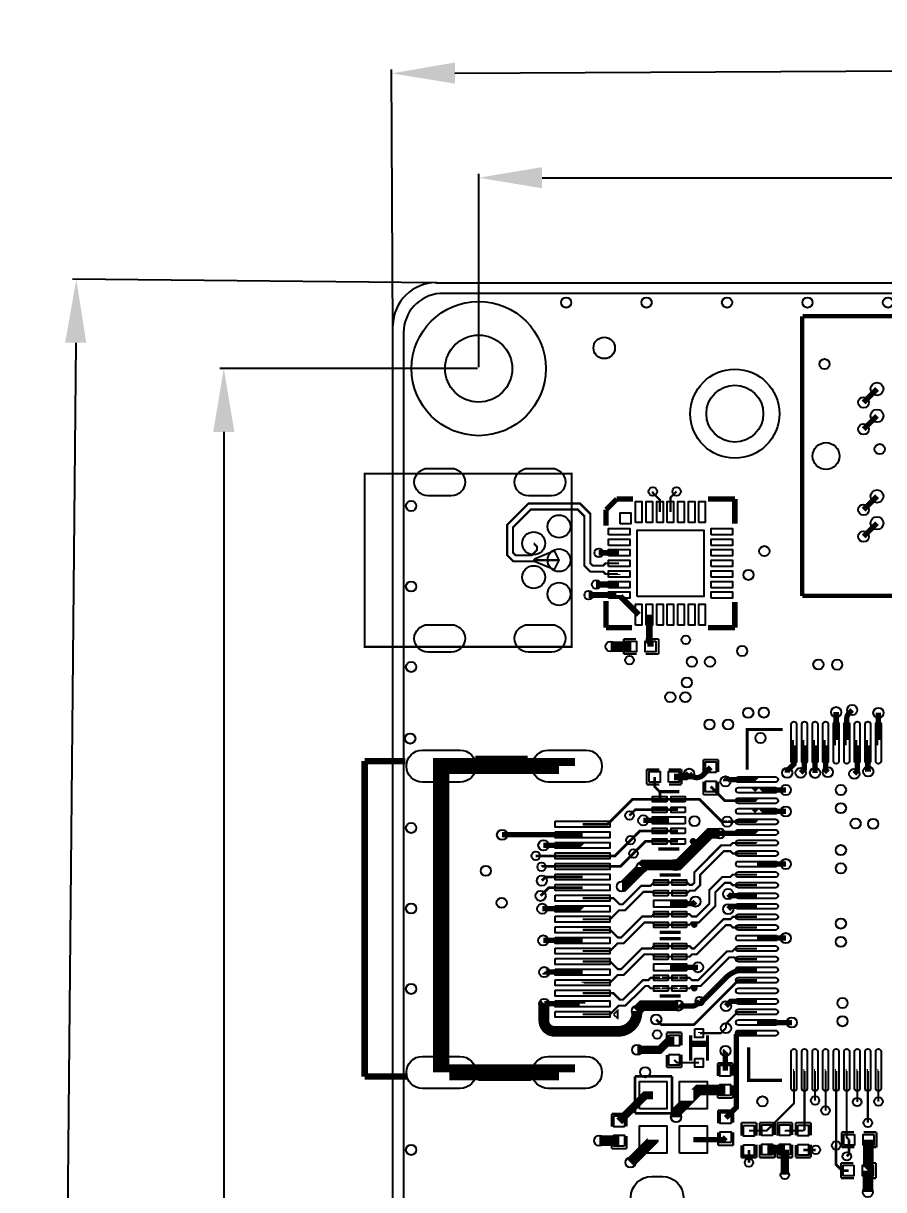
# Model space of a CAD drawing. Extents: x -17 to 168, y 0 to 127.
# Drawn here: x -17.5 to 23.2, y 72.1 to 127.3 of the extents above; entities that cross this region are included whole.
import ezdxf

# ---------------------------------------------------------------- set-up
doc = ezdxf.new("R2010")
doc.units = 0
doc.header["$MEASUREMENT"] = 0
doc.layers.get('0').update_dxf_attribs({"linetype": 'CONTINUOUS'})
doc.layers.get('Defpoints').update_dxf_attribs({"linetype": 'CONTINUOUS'})
for name, color, linetype in [('BG_OUTLINE', 130, 'CONTINUOUS'), ('ET_TOP', 123, 'CONTINUOUS'), ('PG_SILKSCREEN_TOP', 123, 'CONTINUOUS'), ('PIN_TOP', 4, 'CONTINUOUS'), ('RKI_ALL', 140, 'CONTINUOUS'), ('VC_TOP', 131, 'CONTINUOUS')]:
    doc.layers.add(name, color=color, linetype=linetype)
doc.dimstyles.get("Standard").update_dxf_attribs({"dimtxt": 0.18, "dimasz": 0.18, "dimexe": 0.18, "dimexo": 0.0625, "dimgap": 0.09, "dimtad": 0, "dimtih": 1, "dimtoh": 1, "dimdec": 4, "dimzin": 0, "dimdsep": 46, "dimtxsty": 'STANDARD', "dimcen": 0.09, "dimadec": 0, "dimazin": 0, "dimtfac": 1, "dimtdec": 4, "dimtofl": 0, "dimtmove": 0, "dimatfit": 3, "dimfxl": 1, "dimtolj": 1, "dimtzin": 0, "dimarcsym": 0})

# ---------------------------------------------------------------- blocks, each defined once
blk = doc.blocks.new('*D9')
at = {"layer": 'Defpoints', "color": 0, "linetype": 'Continuous', "transparency": 16777216}
for p in [(160.909, 119.971), (4.064, 110.936), (160.909, 110.936)]:
    blk.add_point(p, dxfattribs=at)
at = {"layer": 'VC_TOP', "color": 0, "linetype": 'Continuous', "lineweight": -2, "transparency": 16777216}
for p, q in [((4.064, 110.998), (4.064, 120.151)), ((7.064, 119.971), (72.396, 119.971)), ((157.909, 119.971), (92.576, 119.971)), ((160.909, 110.998), (160.909, 120.151))]:
    blk.add_line(p, q, dxfattribs=at)
at = {"layer": 'VC_TOP', "color": 0, "linetype": 'Continuous', "transparency": 16777216}
for points in [[(7.064, 120.471), (7.064, 119.471), (4.064, 119.971)], [(157.909, 120.471), (157.909, 119.471), (160.909, 119.971)]]:
    blk.add_solid(points, dxfattribs=at)
at = {"layer": 'VC_TOP', "color": 0, "linetype": 'Continuous', "transparency": 16777216, "insert": (82.486, 119.971), "char_height": 3, "attachment_point": 5}
blk.add_mtext('\\A1;156.85mm', dxfattribs=at)
blk = doc.blocks.new('*D10')
at = {"layer": 'Defpoints', "color": 0, "linetype": 'Continuous', "transparency": 16777216}
for p in [(164.94, 125.71), (165, 113.44), (0, 112.639)]:
    blk.add_point(p, dxfattribs=at)
at = {"layer": 'VC_TOP', "color": 0, "linetype": 'Continuous', "lineweight": -2, "transparency": 16777216}
for p, q in [((164.999, 113.503), (164.939, 125.89)), ((161.94, 125.695), (92.03, 125.356)), ((0, 112.702), (-0.06, 125.089)), ((2.94, 124.924), (72.85, 125.263))]:
    blk.add_line(p, q, dxfattribs=at)
at = {"layer": 'VC_TOP', "color": 0, "linetype": 'Continuous', "transparency": 16777216}
for points in [[(161.938, 126.195), (161.943, 125.195), (164.94, 125.71)], [(2.938, 125.424), (2.943, 124.424), (-0.06, 124.909)]]:
    blk.add_solid(points, dxfattribs=at)
at = {"layer": 'VC_TOP', "color": 0, "linetype": 'Continuous', "transparency": 16777216, "insert": (82.44, 125.31), "char_height": 3, "attachment_point": 5}
blk.add_mtext('\\A1;165.00mm', dxfattribs=at)
blk = doc.blocks.new('*D11')
at = {"layer": 'Defpoints', "color": 0, "linetype": 'Continuous', "transparency": 16777216}
for p in [(4.064, 110.936), (-8.003, 4.002), (4.064, 4.002)]:
    blk.add_point(p, dxfattribs=at)
at = {"layer": 'VC_TOP', "color": 0, "linetype": 'Continuous', "lineweight": -2, "transparency": 16777216}
for p, q in [((4.002, 110.936), (-8.183, 110.936)), ((-8.003, 107.936), (-8.003, 67.309)), ((-8.003, 7.002), (-8.003, 47.629)), ((4.002, 4.002), (-8.183, 4.002))]:
    blk.add_line(p, q, dxfattribs=at)
at = {"layer": 'VC_TOP', "color": 0, "linetype": 'Continuous', "transparency": 16777216}
for points in [[(-8.503, 107.936), (-7.503, 107.936), (-8.003, 110.936)], [(-8.503, 7.002), (-7.503, 7.002), (-8.003, 4.002)]]:
    blk.add_solid(points, dxfattribs=at)
at = {"layer": 'VC_TOP', "color": 0, "linetype": 'Continuous', "transparency": 16777216, "insert": (-8.003, 57.469), "char_height": 3, "attachment_point": 5, "rotation": 90}
blk.add_mtext('\\A1;106.93mm', dxfattribs=at)
blk = doc.blocks.new('*D12')
at = {"layer": 'Defpoints', "color": 0, "linetype": 'Continuous', "transparency": 16777216}
for p in [(2.03, 115), (-16.067, 0.16), (0.948, 0)]:
    blk.add_point(p, dxfattribs=at)
at = {"layer": 'VC_TOP', "color": 0, "linetype": 'Continuous', "lineweight": -2, "transparency": 16777216}
for p, q in [((1.967, 115), (-15.165, 115.162)), ((-15.014, 112.16), (-15.441, 66.75)), ((-16.039, 3.16), (-15.612, 48.57)), ((0.886, 0.001), (-16.247, 0.162))]:
    blk.add_line(p, q, dxfattribs=at)
at = {"layer": 'VC_TOP', "color": 0, "linetype": 'Continuous', "transparency": 16777216}
for points in [[(-15.514, 112.165), (-14.514, 112.155), (-14.985, 115.16)], [(-16.539, 3.165), (-15.539, 3.155), (-16.067, 0.16)]]:
    blk.add_solid(points, dxfattribs=at)
at = {"layer": 'VC_TOP', "color": 0, "linetype": 'Continuous', "transparency": 16777216, "insert": (-15.526, 57.66), "char_height": 3, "attachment_point": 5, "rotation": 90}
blk.add_mtext('\\A1;115.00mm', dxfattribs=at)

msp = doc.modelspace()

# ---------------------------------------------------------------- linework, layer by layer
at = {"linetype": 'Continuous'}
for centre, radius in [((4.064, 110.935795), 1.5875), ((16.1925, 108.802195), 1.3462)]:
    msp.add_circle(centre, radius, dxfattribs=at)
at = {"layer": 'BG_OUTLINE'}
msp.add_lwpolyline([(2.05994, 115.00358, 0.411387), (-0.000508, 112.962944)], format="xyb", dxfattribs=at)
for points in [[(2.029968, 114.999795), (163.344352, 114.999795)], [(0, 1.054862), (0, 112.957381)]]:
    msp.add_lwpolyline(points, dxfattribs=at)
at = {"layer": 'ET_TOP'}
for points, const_width in [([(22.9235, 109.970595), (22.2885, 109.335595)], 0.254), ([(22.9235, 108.700595), (22.2885, 108.065595)], 0.254), ([(12.3063, 105.119195), (12.3063, 105.055695), (12.644399, 104.717596), (12.644399, 104.145588)], 0.1016), ([(13.1445, 104.145588), (13.1445, 104.827095), (13.4366, 105.119195)], 0.1016), ([(22.9235, 104.890595), (22.2885, 104.255595)], 0.254), ([(10.714507, 101.715595), (10.066299, 101.715595), (9.955809, 101.605105), (9.47039, 101.605105), (9.3472, 101.728295), (9.3472, 104.065095), (8.8646, 104.547695), (6.424701, 104.547695), (5.4102, 103.533194), (5.4102, 102.109499), (5.702605, 101.817195), (6.566205, 101.817195), (6.682207, 101.817399), (6.729501, 101.864693), (7.867599, 101.864693)], 0.1016), ([(10.714507, 101.215495), (10.714507, 101.215393), (10.065995, 101.215393), (9.955809, 101.325705), (9.354591, 101.325705), (9.0678, 101.612395), (9.0678, 103.949195), (8.748801, 104.268295), (6.5405, 104.268295), (5.6896, 103.417395), (5.6896, 102.225297), (5.818403, 102.096595), (6.565595, 102.096595), (6.829298, 102.359511), (6.829298, 102.503199), (6.667805, 102.664793), (6.667703, 102.664793)], 0.1016), ([(22.9235, 103.620595), (22.2885, 102.985595)], 0.254), ([(10.714507, 102.215696), (9.745701, 102.215696)], 0.254), ([(10.714507, 100.715597), (9.623298, 100.715597)], 0.3048), ([(10.714507, 100.215497), (10.714507, 100.215395), (9.271, 100.215395)], 0.2794), ([(11.644401, 99.285603), (10.714507, 100.215395), (10.714507, 100.215497)], 0.2794), ([(12.144502, 99.285603), (12.144502, 98.016593), (12.2047, 97.956395), (12.2047, 97.778595)], 0.3048), ([(11.2903, 97.778595), (10.3124, 97.778595)], 0.508), ([(20.989519, 93.233189), (20.989493, 93.233189), (20.989493, 94.677001)], 0.254), ([(22.989515, 93.233189), (22.989489, 93.233189), (22.989489, 94.644997)], 0.254), ([(18.674588, 91.803195), (18.674588, 91.904795), (18.989497, 92.219805), (18.989497, 93.233189), (18.989523, 93.233189)], 0.254), ([(19.48942, 93.233189), (19.489395, 93.233189), (19.489395, 91.983103), (19.309588, 91.803195)], 0.254), ([(19.989521, 93.233189), (19.989495, 93.233189), (19.989495, 91.797403)], 0.254), ([(20.489418, 93.233189), (20.489393, 93.233189), (20.489393, 91.943199), (20.598105, 91.834487)], 0.254), ([(21.989517, 93.233189), (21.989491, 93.233189), (21.989491, 91.892399), (21.849588, 91.752395)], 0.254), ([(22.489414, 93.233189), (22.489389, 93.233189), (22.489389, 91.899994), (22.509988, 91.879395), (22.509988, 91.864891)], 0.254), ([(8.250199, 92.12039), (8.250199, 92.120491), (2.290089, 92.120491), (2.290089, 92.12039)], 0.762), ([(2.290089, 92.12039), (2.290089, 77.620292)], 0.762), ([(12.3952, 91.606395), (12.3952, 91.144598), (12.644603, 90.895195), (12.644603, 90.563395), (12.634011, 90.552803), (12.633909, 90.552803)], 0.127), ([(13.3096, 91.606395), (13.871702, 91.606395), (14.026388, 91.761107)], 0.3048), ([(17.239513, 90.483182), (17.239488, 90.483207), (15.722295, 90.483207), (15.052497, 91.153005)], 0.127), ([(15.753588, 91.396795), (15.753588, 91.422195), (15.814497, 91.483205), (17.239488, 91.483205), (17.239513, 91.48318)], 0.254), ([(17.239513, 90.983283), (17.239488, 90.983308), (18.413501, 90.983308), (18.420588, 90.990395), (18.607811, 90.990395)], 0.254), ([(8.980195, 89.370408), (10.171913, 89.370408), (11.354308, 90.552803), (12.633909, 90.552803)], 0.127), ([(13.508685, 90.552803), (12.633909, 90.552803)], 0.127), ([(15.829788, 89.491795), (15.576804, 89.491795), (14.516608, 90.551991), (13.509498, 90.551991), (13.508711, 90.552803), (13.508685, 90.552803)], 0.127), ([(12.633909, 90.052906), (11.476711, 90.052906), (11.2014, 89.777595)], 0.127), ([(12.633909, 90.052906), (13.508685, 90.052906)], 0.127), ([(17.239513, 89.983285), (17.239488, 89.98331), (18.589498, 89.98331), (18.598388, 89.974395), (18.607811, 89.974395)], 0.254), ([(13.071297, 89.552805), (11.857203, 89.552805)], 0.254), ([(15.829788, 89.491795), (15.838399, 89.483209), (17.239488, 89.483209), (17.239513, 89.483184)], 0.127), ([(8.980195, 88.870511), (5.172989, 88.870511)], 0.254), ([(11.2522, 88.609195), (11.695709, 89.052705), (12.633909, 89.052705)], 0.127), ([(13.508685, 89.052705), (12.633909, 89.052705)], 0.127), ([(13.381203, 87.4395), (13.505688, 87.4395), (14.999208, 88.932995), (15.474188, 88.932995)], 0.508), ([(17.239513, 88.983287), (17.239488, 88.983312), (17.189196, 88.932995), (15.474188, 88.932995)], 0.254), ([(7.128993, 88.370689), (8.979891, 88.370689), (8.980195, 88.37041)], 0.254), ([(8.980195, 87.870513), (10.513593, 87.870513), (11.2522, 88.609195)], 0.127), ([(11.3919, 87.986895), (11.957812, 88.552807), (12.633909, 88.552807)], 0.127), ([(12.633909, 88.552807), (13.508685, 88.552807)], 0.127), ([(17.239513, 88.483186), (17.239488, 88.483211), (16.091408, 88.483211), (15.981197, 88.373001), (15.548407, 88.373001), (14.2748, 87.099394), (14.2748, 86.602087), (14.1732, 86.500487), (14.046708, 86.500487), (13.936497, 86.610698), (13.567181, 86.610698)], 0.1016), ([(6.768795, 87.870513), (8.980195, 87.870513)], 0.127), ([(8.980195, 87.370412), (10.775391, 87.370412), (11.3919, 87.986895)], 0.127), ([(17.239513, 87.983289), (16.091408, 87.983289), (15.981197, 88.093601), (15.664205, 88.093601), (14.5542, 86.983595), (14.5542, 86.486213), (14.288999, 86.221087), (14.045692, 86.221087), (13.935507, 86.110801), (13.567181, 86.110801)], 0.1016), ([(8.980195, 87.370412), (7.059701, 87.370412), (7.044893, 87.355705)], 0.127), ([(11.7856, 87.339195), (11.7856, 87.313795), (10.8966, 86.424795), (10.8458, 86.424795)], 0.508), ([(13.381203, 87.4395), (11.885905, 87.4395), (11.7856, 87.339195)], 0.508), ([(17.239513, 87.483188), (18.571007, 87.483188), (18.572988, 87.485195), (18.607811, 87.485195)], 0.254), ([(8.980195, 86.870489), (7.225309, 86.870489), (7.052589, 86.697795)], 0.127), ([(13.567181, 85.110599), (14.052804, 85.110599), (14.162989, 85.000313), (14.374393, 85.000313), (14.986, 85.611995), (14.986, 86.261194), (15.597911, 86.873105), (15.980893, 86.873105), (16.091205, 86.983291), (17.239513, 86.983291)], 0.1016), ([(8.980195, 86.370389), (7.391705, 86.370389), (6.996405, 85.97519)], 0.127), ([(8.980195, 85.870491), (10.442397, 85.870491), (10.739603, 85.573387), (10.883392, 85.573387), (11.7602, 86.450195), (12.192, 86.450195), (12.352503, 86.610698), (12.692405, 86.610698)], 0.1016), ([(8.980195, 84.870493), (10.287, 84.870493), (10.3886, 84.972093), (10.3886, 84.973693), (10.708894, 85.293987), (10.999191, 85.293987), (11.875999, 86.170795), (12.2682, 86.170795), (12.328093, 86.110801), (12.692405, 86.110801)], 0.1016), ([(12.692405, 86.610698), (13.567181, 86.610698)], 0.1016), ([(12.692405, 86.110801), (13.567181, 86.110801)], 0.1016), ([(13.567181, 84.610702), (14.052804, 84.610702), (14.162989, 84.720913), (14.490192, 84.720913), (15.2654, 85.496095), (15.2654, 86.145395), (15.71371, 86.593705), (15.980893, 86.593705), (16.091408, 86.48319), (17.239513, 86.48319)], 0.1016), ([(17.239513, 85.983293), (15.96009, 85.983293), (15.875508, 86.0679)], 0.254), ([(13.129793, 85.6107), (14.234693, 85.6107), (14.331188, 85.707195)], 0.254), ([(17.239513, 85.483192), (16.012211, 85.483192), (15.880588, 85.351595)], 0.254), ([(7.076897, 85.370695), (8.979891, 85.370695), (8.980195, 85.370391)], 0.254), ([(8.980195, 84.370393), (10.285197, 84.370393), (10.645597, 84.009992), (10.818597, 84.009992), (11.808993, 85.000313), (12.240793, 85.000313), (12.351004, 85.110599), (12.692405, 85.110599)], 0.1016), ([(13.567181, 85.110599), (12.692405, 85.110599)], 0.1016), ([(13.567181, 83.598309), (14.052804, 83.598309), (14.162989, 83.487997), (14.264589, 83.487997), (15.649397, 84.872805), (15.981197, 84.872805), (16.091408, 84.983091), (17.239513, 84.983091)], 0.1016), ([(8.980195, 83.370395), (10.285501, 83.370395), (10.645597, 83.730592), (10.934395, 83.730592), (11.924792, 84.720913), (12.270207, 84.720913), (12.380493, 84.610702), (12.692405, 84.610702)], 0.1016), ([(13.567181, 84.610702), (12.692405, 84.610702)], 0.1016), ([(13.567181, 83.098411), (14.052804, 83.098411), (14.162989, 83.208597), (14.380489, 83.208597), (15.765297, 84.593405), (15.981197, 84.593405), (16.091408, 84.483194), (17.239513, 84.483194)], 0.1016), ([(8.980195, 83.870495), (7.1247, 83.870495)], 0.254), ([(17.239513, 83.983093), (18.595289, 83.983093), (18.598388, 83.979995), (18.607811, 83.979995)], 0.254), ([(8.980195, 82.870497), (10.285197, 82.870497), (10.645597, 82.510097), (10.817403, 82.510097), (11.795303, 83.487997), (12.252503, 83.487997), (12.362688, 83.598309), (12.692405, 83.598309)], 0.1016), ([(13.567181, 83.598309), (12.692405, 83.598309)], 0.1016), ([(13.567181, 82.09821), (13.567207, 82.09821), (13.567207, 82.098109), (14.052804, 82.098109), (14.162989, 81.987898), (14.461007, 81.987898), (15.824505, 83.351395), (16.078505, 83.351395), (16.210305, 83.483196), (17.239513, 83.483196)], 0.1016), ([(8.980195, 81.870499), (8.980195, 81.870601), (10.287, 81.870601), (10.3886, 81.972201), (10.3886, 81.973699), (10.645597, 82.230697), (10.933201, 82.230697), (11.911101, 83.208597), (12.283897, 83.208597), (12.394209, 83.098411), (12.692405, 83.098411)], 0.1016), ([(13.567181, 83.098411), (12.692405, 83.098411)], 0.1016), ([(13.567181, 81.598313), (13.567207, 81.598287), (14.052804, 81.598287), (14.162989, 81.708498), (14.576806, 81.708498), (15.940303, 83.071995), (16.154705, 83.071995), (16.243605, 82.983095), (17.239513, 82.983095)], 0.1016), ([(7.170191, 82.370701), (7.170395, 82.370397), (8.980195, 82.370397)], 0.254), ([(13.129793, 82.598311), (14.448003, 82.598311)], 0.254), ([(8.980195, 81.370399), (10.442397, 81.370399), (10.749991, 81.062805), (10.894111, 81.062805), (11.257788, 81.426609), (11.268989, 81.426609), (11.830304, 81.987898), (12.096496, 81.987898), (12.206707, 82.098109), (12.692405, 82.098109), (12.692405, 82.09821)], 0.1016), ([(8.980195, 80.370401), (10.285501, 80.370401), (10.698505, 80.783405), (11.009909, 80.783405), (11.373612, 81.147209), (11.384788, 81.147209), (11.946103, 81.708498), (12.096496, 81.708498), (12.206707, 81.598287), (12.692405, 81.598287), (12.692405, 81.598313)], 0.1016), ([(12.4714, 80.125595), (12.72159, 79.875405), (14.253007, 79.875405), (16.360597, 81.983097), (17.239513, 81.983097)], 0.127), ([(13.567181, 82.09821), (13.567207, 82.09821), (13.567207, 82.098109), (12.692405, 82.098109), (12.692405, 82.09821)], 0.1016), ([(13.567181, 81.598313), (13.567207, 81.598287), (12.692405, 81.598287), (12.692405, 81.598313)], 0.1016), ([(8.980195, 80.870501), (8.980195, 80.870603), (7.17169, 80.870603)], 0.254), ([(11.557, 80.531995), (11.811, 80.785995), (13.5128, 80.785995)], 0.508), ([(15.7734, 80.760595), (15.995904, 80.983099), (17.239513, 80.983099)], 0.254), ([(17.239513, 80.483202), (16.334003, 80.483202), (15.7734, 79.922599), (15.7734, 79.719195)], 0.1016), ([(17.239513, 79.983101), (18.893993, 79.983101)], 0.254), ([(15.7734, 79.719195), (15.534894, 79.480689), (14.496288, 79.480689), (14.496288, 79.480588)], 0.1016), ([(15.758693, 75.465889), (16.261588, 75.968911), (16.261588, 79.356204), (16.388588, 79.483204), (17.239513, 79.483204)], 0.254), ([(11.5697, 78.690495), (12.6365, 78.690495), (13.074599, 79.128595), (13.322808, 79.128595)], 0.381), ([(15.738297, 77.703705), (15.738297, 78.630805), (15.753588, 78.645995)], 0.254), ([(2.290089, 77.620292), (2.290089, 77.620393), (8.250199, 77.620393), (8.250199, 77.620292)], 0.762), ([(14.496288, 78.080591), (13.456412, 78.080591), (13.322808, 78.214195)], 0.1016), ([(17.727193, 74.886795), (18.989497, 76.149098), (18.989497, 77.733195), (18.989523, 77.733195)], 0.1016), ([(19.48942, 77.733195), (19.489395, 77.733195), (19.489395, 74.924412), (19.431508, 74.8665)], 0.1016), ([(19.989521, 77.733195), (19.989495, 77.733195), (19.989495, 76.287097)], 0.1016), ([(20.489418, 77.733195), (20.489393, 77.733195), (20.489393, 75.817705)], 0.1016), ([(20.989519, 77.733195), (20.989493, 77.733195), (20.989493, 74.165689)], 0.1016), ([(21.489416, 77.733195), (21.489391, 77.733195), (21.489391, 74.549305), (21.6027, 74.435995)], 0.1016), ([(21.989517, 77.733195), (21.989491, 77.733195), (21.989491, 76.220803)], 0.1016), ([(22.489414, 77.733195), (22.489389, 77.733195), (22.489389, 75.238407)], 0.1016), ([(22.989515, 77.733195), (22.989489, 77.733195), (22.989489, 76.24191)], 0.1016), ([(13.4112, 75.502795), (13.4112, 75.730405), (14.224508, 76.543687), (14.224483, 76.543687)], 0.508), ([(15.738297, 76.789305), (14.470101, 76.789305), (14.224508, 76.543687), (14.224483, 76.543687)], 0.508), ([(10.719308, 75.305895), (11.956999, 76.543687), (12.324588, 76.543687)], 0.381), ([(10.719308, 74.391495), (9.771888, 74.391495)], 0.508), ([(12.324588, 74.44359), (12.324588, 74.428909), (11.2522, 73.356495)], 0.508), ([(14.224483, 74.44359), (15.650693, 74.44359), (15.758693, 74.551489)], 0.254), ([(16.861003, 74.861395), (17.701793, 74.861395), (17.727193, 74.886795)], 0.1016), ([(19.431508, 74.8665), (18.580608, 74.8665), (18.560288, 74.886795)], 0.1016), ([(22.5171, 74.435995), (22.5171, 73.000895), (22.4917, 72.975495)], 0.508), ([(16.861003, 73.946995), (16.861003, 73.351898)], 0.127), ([(17.727193, 73.972395), (18.560288, 73.972395)], 0.381), ([(18.560288, 73.972395), (18.560288, 72.777909)], 0.381), ([(19.431508, 73.9521), (20.026605, 73.9521)], 0.127), ([(20.989493, 74.165689), (20.989493, 73.253092), (21.267191, 72.975495), (21.5773, 72.975495)], 0.127), ([(21.6027, 74.435995), (21.6027, 73.762895), (21.489391, 73.649611)], 0.127), ([(22.4917, 72.975495), (22.4917, 71.959495)], 0.508)]:
    msp.add_lwpolyline(points, dxfattribs=dict(at, const_width=const_width))
msp.add_lwpolyline([(6.709893, 101.817703), (7.661097, 101.424207), (7.880401, 101.864693), (7.661097, 102.305104), (6.709893, 101.911709, 0.666925)], format="xyb", close=True, dxfattribs=at)
for points, const_width in [([(21.747988, 94.774995), (21.600744, 94.627751, 0.198911), (21.489391, 94.358917), (21.489391, 93.233189), (21.489416, 93.233189)], 0.254), ([(14.026388, 91.761107), (14.085595, 91.701798, 0.414517), (14.686788, 91.701595), (15.052497, 92.067405)], 0.254), ([(17.239513, 82.483198), (16.669258, 82.483198, 0.19892), (15.782468, 82.115863), (14.6558, 80.989195), (14.526997, 80.989195)], 0.254), ([(7.17169, 80.870603), (7.148601, 80.847413), (7.148601, 80.074795, 0.414214), (7.656601, 79.566795), (10.1092, 79.566795)], 0.508), ([(11.557, 80.531995), (11.557, 80.455795, -0.414214), (10.668, 79.566795), (10.1092, 79.566795)], 0.508)]:
    msp.add_lwpolyline(points, format="xyb", dxfattribs=dict(at, const_width=const_width))
msp.add_lwpolyline([(14.526997, 80.989195, 0.254, 0.254, 0), (14.394739, 80.856938, 0.254, 0.254, -0.198915), (14.162151, 80.760595, 0.254, 0.254, 0), (13.5382, 80.760595, 0.508, 0.508, 0), (13.5128, 80.785995, 0.508, 0.508, 0)], format="xyseb", dxfattribs=at)
at = {"layer": 'PG_SILKSCREEN_TOP'}
for points, const_width in [([(19.3802, 113.412295), (19.3802, 100.178895)], 0.2032), ([(75.9968, 113.412295), (75.9968, 100.178895), (19.3802, 100.178895)], 0.2032), ([(19.4056, 113.412295), (75.9968, 113.412295)], 0.2032), ([(10.0965, 104.255595), (10.6045, 104.763595)], 0.254), ([(10.0965, 103.493595), (10.0965, 104.255595)], 0.254), ([(10.6045, 104.763595), (11.3665, 104.763595)], 0.254), ([(14.9225, 104.763595), (16.1925, 104.763595)], 0.254), ([(16.1925, 104.763595), (16.1925, 103.595195)], 0.254), ([(10.0965, 99.937595), (10.0965, 98.667595)], 0.254), ([(16.1925, 98.667595), (16.1925, 99.886795)], 0.254), ([(10.0965, 98.667595), (11.3157, 98.667595)], 0.254), ([(14.9225, 98.667595), (16.1925, 98.667595)], 0.254), ([(10.9347, 98.134195), (11.5189, 98.134195)], 0.1016), ([(10.9347, 97.422995), (10.9347, 98.134195)], 0.1016), ([(12.5857, 98.134195), (11.9761, 98.134195)], 0.1016), ([(12.5857, 97.422995), (12.5857, 98.134195)], 0.1016), ([(11.5443, 97.422995), (10.9347, 97.422995)], 0.1016), ([(12.5857, 97.422995), (11.9761, 97.422995)], 0.1016), ([(16.775201, 91.952089), (16.775201, 93.852009), (18.454091, 93.852009)], 0.1524), ([(0.598195, 92.359201), (-1.332205, 92.359201)], 0.3048), ([(-1.332205, 92.359201), (-1.332205, 77.424001)], 0.3048), ([(6.389395, 92.460801), (3.900195, 92.460801)], 0.3048), ([(14.696897, 91.813405), (14.696897, 92.423005)], 0.1016), ([(14.696897, 92.423005), (15.408097, 92.423005)], 0.1016), ([(15.408097, 92.423005), (15.408097, 91.838805)], 0.1016), ([(12.0142, 91.961995), (12.6238, 91.961995)], 0.1016), ([(12.0142, 91.961995), (12.0142, 91.250795)], 0.1016), ([(13.0556, 91.961995), (13.6652, 91.961995)], 0.1016), ([(13.6652, 91.961995), (13.6652, 91.250795)], 0.1016), ([(12.0142, 91.250795), (12.6238, 91.250795)], 0.1016), ([(13.6652, 91.250795), (13.081, 91.250795)], 0.1016), ([(14.696897, 90.772005), (14.696897, 91.381605)], 0.1016), ([(15.408097, 90.772005), (15.408097, 91.381605)], 0.1016), ([(12.571197, 90.908403), (13.571499, 90.908403)], 0.1524), ([(14.696897, 90.772005), (15.408097, 90.772005)], 0.1016), ([(13.571499, 88.197207), (12.571197, 88.197207)], 0.1524), ([(12.629591, 86.966298), (13.629894, 86.966298)], 0.1524), ([(13.629894, 84.255102), (12.629591, 84.255102)], 0.1524), ([(12.629591, 83.953909), (13.629894, 83.953909)], 0.1524), ([(13.629894, 81.242687), (12.629591, 81.242687)], 0.1524), ([(12.967208, 79.509595), (12.967208, 78.899995)], 0.1016), ([(13.678408, 79.509595), (12.967208, 79.509595)], 0.1016), ([(13.678408, 79.509595), (13.678408, 78.899995)], 0.1016), ([(14.096213, 78.180692), (14.096213, 79.380588)], 0.1524), ([(14.096213, 79.048889), (14.896313, 79.048889)], 0.1524), ([(14.096213, 78.896489), (14.896313, 78.896489)], 0.1524), ([(14.896313, 79.380588), (14.896313, 78.180692)], 0.1524), ([(12.967208, 77.858595), (12.967208, 78.442795)], 0.1016), ([(13.678408, 78.468195), (13.678408, 77.858595)], 0.1016), ([(18.426201, 77.250493), (16.843807, 77.250493), (16.843807, 78.810104)], 0.1524), ([(13.678408, 77.858595), (12.967208, 77.858595)], 0.1016), ([(15.382697, 78.059305), (16.093897, 78.059305)], 0.1016), ([(15.382697, 77.449705), (15.382697, 78.059305)], 0.1016), ([(16.093897, 78.059305), (16.093897, 77.475105)], 0.1016), ([(-1.332205, 77.424001), (0.699795, 77.424001)], 0.3048), ([(6.541795, 77.373201), (4.052595, 77.373201)], 0.3048), ([(11.460988, 77.432687), (11.460988, 75.680087)], 0.127), ([(13.213588, 77.432687), (11.460988, 77.432687)], 0.127), ([(13.213588, 75.680087), (13.213588, 77.432687)], 0.127), ([(15.382697, 76.408305), (15.382697, 77.017905)], 0.1016), ([(16.093897, 76.408305), (16.093897, 77.017905)], 0.1016), ([(15.382697, 76.408305), (16.093897, 76.408305)], 0.1016), ([(10.363708, 75.051895), (10.363708, 75.661495)], 0.1016), ([(10.363708, 75.661495), (11.074908, 75.661495)], 0.1016), ([(11.074908, 75.661495), (11.074908, 75.077295)], 0.1016), ([(11.460988, 75.680087), (13.213588, 75.680087)], 0.127), ([(15.403093, 75.211889), (15.403093, 75.821489)], 0.1016), ([(15.403093, 75.821489), (16.114293, 75.821489)], 0.1016), ([(16.114293, 75.821489), (16.114293, 75.237289)], 0.1016), ([(17.216603, 75.242395), (16.505403, 75.242395)], 0.1016), ([(16.505403, 75.242395), (16.505403, 74.632795)], 0.1016), ([(17.216603, 75.242395), (17.216603, 74.632795)], 0.1016), ([(17.371593, 74.632795), (17.371593, 75.242395)], 0.1016), ([(17.371593, 75.242395), (18.082793, 75.242395)], 0.1016), ([(18.082793, 75.242395), (18.082793, 74.658195)], 0.1016), ([(18.204688, 74.632795), (18.204688, 75.242395)], 0.1016), ([(18.204688, 75.242395), (18.915888, 75.242395)], 0.1016), ([(18.915888, 75.242395), (18.915888, 74.658195)], 0.1016), ([(19.787108, 75.2475), (19.075908, 75.2475)], 0.1016), ([(19.075908, 75.2475), (19.075908, 74.6379)], 0.1016), ([(19.787108, 75.2475), (19.787108, 74.6379)], 0.1016), ([(10.363708, 74.010495), (10.363708, 74.620095)], 0.1016), ([(11.074908, 74.010495), (11.074908, 74.620095)], 0.1016), ([(15.403093, 74.170489), (15.403093, 74.780089)], 0.1016), ([(16.114293, 74.170489), (16.114293, 74.780089)], 0.1016), ([(21.2471, 74.080395), (21.2471, 74.791595)], 0.1016), ([(21.2471, 74.791595), (21.8313, 74.791595)], 0.1016), ([(22.8981, 74.791595), (22.2885, 74.791595)], 0.1016), ([(22.8981, 74.080395), (22.8981, 74.791595)], 0.1016), ([(10.363708, 74.010495), (11.074908, 74.010495)], 0.1016), ([(15.403093, 74.170489), (16.114293, 74.170489)], 0.1016), ([(16.505403, 73.591395), (16.505403, 74.175595)], 0.1016), ([(17.216603, 74.200995), (17.216603, 73.591395)], 0.1016), ([(17.371593, 73.591395), (17.371593, 74.200995)], 0.1016), ([(18.082793, 73.591395), (18.082793, 74.200995)], 0.1016), ([(18.204688, 73.591395), (18.204688, 74.200995)], 0.1016), ([(18.915888, 73.591395), (18.915888, 74.200995)], 0.1016), ([(19.075908, 73.5965), (19.075908, 74.1807)], 0.1016), ([(19.787108, 74.2061), (19.787108, 73.5965)], 0.1016), ([(21.8567, 74.080395), (21.2471, 74.080395)], 0.1016), ([(22.8981, 74.080395), (22.2885, 74.080395)], 0.1016), ([(17.216603, 73.591395), (16.505403, 73.591395)], 0.1016), ([(17.371593, 73.591395), (18.082793, 73.591395)], 0.1016), ([(18.204688, 73.591395), (18.915888, 73.591395)], 0.1016), ([(19.787108, 73.5965), (19.075908, 73.5965)], 0.1016), ([(21.2217, 72.619895), (21.2217, 73.331095)], 0.1016), ([(21.2217, 73.331095), (21.8059, 73.331095)], 0.1016), ([(22.8727, 73.331095), (22.2631, 73.331095)], 0.1016), ([(22.8727, 72.619895), (22.8727, 73.331095)], 0.1016), ([(21.8313, 72.619895), (21.2217, 72.619895)], 0.1016), ([(22.8727, 72.619895), (22.2631, 72.619895)], 0.1016)]:
    msp.add_lwpolyline(points, dxfattribs=dict(at, const_width=const_width))
at = {"layer": 'PG_SILKSCREEN_TOP', "const_width": 0.100101}
msp.add_lwpolyline([(8.467903, 105.964711), (8.467903, 97.7646), (-1.332205, 97.7646), (-1.332205, 105.964711)], close=True, dxfattribs=at)
at = {"layer": 'PG_SILKSCREEN_TOP', "const_width": 0.1524}
for points in [[(14.294612, 88.562205, 1), (14.134084, 88.562155, 1)], [(14.353007, 84.6201, 1), (14.192529, 84.6201, 1)], [(14.353007, 81.607711, 1), (14.192529, 81.607609, 1)]]:
    msp.add_lwpolyline(points, format="xyb", close=True, dxfattribs=at)
at = {"layer": 'PG_SILKSCREEN_TOP'}
msp.add_lwpolyline([(10.453395, 80.370401), (10.656595, 80.167201), (10.656595, 80.573601)], close=True, dxfattribs=at)
at = {"layer": 'PIN_TOP'}
for points in [[(2.767597, 104.914687), (1.667599, 104.914687, -1), (1.667599, 106.214685), (2.767597, 106.214685, -1)], [(7.517702, 104.914687), (6.417704, 104.914687, -1), (6.417704, 106.214685), (7.517702, 106.214685, -1)], [(2.767597, 97.514702), (1.667599, 97.514702, -1), (1.667599, 98.8147), (2.767597, 98.8147, -1)], [(7.517702, 97.514702), (6.417704, 97.514702, -1), (6.417704, 98.8147), (7.517702, 98.8147, -1)], [(18.864567, 92.358147), (18.864567, 94.108232, -1), (19.114478, 94.108232), (19.114478, 92.358147, -1)], [(19.364465, 92.358147), (19.364465, 94.108232, -1), (19.614375, 94.108232), (19.614375, 92.358147, -1)], [(19.864565, 92.358147), (19.864565, 94.108232, -1), (20.114476, 94.108232), (20.114476, 92.358147, -1)], [(20.364463, 92.358147), (20.364463, 94.108232, -1), (20.614373, 94.108232), (20.614373, 92.358147, -1)], [(20.864563, 92.358147), (20.864563, 94.108232, -1), (21.114474, 94.108232), (21.114474, 92.358147, -1)], [(21.364461, 92.358147), (21.364461, 94.108232, -1), (21.614371, 94.108232), (21.614371, 92.358147, -1)], [(21.864561, 92.358147), (21.864561, 94.108232, -1), (22.114472, 94.108232), (22.114472, 92.358147, -1)], [(22.364459, 92.358147), (22.364459, 94.108232, -1), (22.614369, 94.108232), (22.614369, 92.358147, -1)], [(22.864559, 92.358147), (22.864559, 94.108232, -1), (23.11447, 94.108232), (23.11447, 92.358147, -1)], [(3.178086, 91.35839), (1.402093, 91.35839, -1), (1.402093, 92.88239), (3.178086, 92.88239, -1)], [(9.138196, 91.35839), (7.362203, 91.35839, -1), (7.362203, 92.88239), (9.138196, 92.88239, -1)], [(18.114556, 90.858327), (16.364471, 90.858327, -1), (16.364471, 91.108238), (18.114556, 91.108238, -1)], [(18.114556, 91.358225), (16.364471, 91.358225, -1), (16.364471, 91.608135), (18.114556, 91.608135, -1)], [(18.114556, 90.358227), (16.364471, 90.358227, -1), (16.364471, 90.608137), (18.114556, 90.608137, -1)], [(18.114556, 89.858329), (16.364471, 89.858329, -1), (16.364471, 90.10824), (18.114556, 90.10824, -1)], [(18.114556, 89.358229), (16.364471, 89.358229, -1), (16.364471, 89.608139), (18.114556, 89.608139, -1)], [(18.114556, 88.858331), (16.364471, 88.858331, -1), (16.364471, 89.108242), (18.114556, 89.108242, -1)], [(18.114556, 88.358231), (16.364471, 88.358231, -1), (16.364471, 88.608141), (18.114556, 88.608141, -1)], [(18.114556, 87.858333), (16.364471, 87.858333, -1), (16.364471, 88.108244), (18.114556, 88.108244, -1)], [(18.114556, 87.358233), (16.364471, 87.358233, -1), (16.364471, 87.608143), (18.114556, 87.608143, -1)], [(18.114556, 86.858335), (16.364471, 86.858335, -1), (16.364471, 87.108246), (18.114556, 87.108246, -1)], [(18.114556, 86.358235), (16.364471, 86.358235, -1), (16.364471, 86.608145), (18.114556, 86.608145, -1)], [(18.114556, 85.858337), (16.364471, 85.858337, -1), (16.364471, 86.108248), (18.114556, 86.108248, -1)], [(18.114556, 85.358237), (16.364471, 85.358237, -1), (16.364471, 85.608147), (18.114556, 85.608147, -1)], [(18.114556, 84.858136), (16.364471, 84.858136, -1), (16.364471, 85.108047), (18.114556, 85.108047, -1)], [(18.114556, 84.358239), (16.364471, 84.358239, -1), (16.364471, 84.608149), (18.114556, 84.608149, -1)], [(18.114556, 83.858138), (16.364471, 83.858138, -1), (16.364471, 84.108049), (18.114556, 84.108049, -1)], [(18.114556, 83.358241), (16.364471, 83.358241, -1), (16.364471, 83.608151), (18.114556, 83.608151, -1)], [(18.114556, 82.85814), (16.364471, 82.85814, -1), (16.364471, 83.108051), (18.114556, 83.108051, -1)], [(18.114556, 82.358243), (16.364471, 82.358243, -1), (16.364471, 82.608153), (18.114556, 82.608153, -1)], [(18.114556, 81.858142), (16.364471, 81.858142, -1), (16.364471, 82.108053), (18.114556, 82.108053, -1)], [(18.114556, 81.358245), (16.364471, 81.358245, -1), (16.364471, 81.608155), (18.114556, 81.608155, -1)], [(18.114556, 80.858144), (16.364471, 80.858144, -1), (16.364471, 81.108055), (18.114556, 81.108055, -1)], [(18.114556, 80.358247), (16.364471, 80.358247, -1), (16.364471, 80.608157), (18.114556, 80.608157, -1)], [(18.114556, 79.858146), (16.364471, 79.858146, -1), (16.364471, 80.108057), (18.114556, 80.108057, -1)], [(18.114556, 79.358249), (16.364471, 79.358249, -1), (16.364471, 79.608159), (18.114556, 79.608159, -1)], [(18.864567, 76.858152), (18.864567, 78.608238, -1), (19.114478, 78.608238), (19.114478, 76.858152, -1)], [(19.364465, 76.858152), (19.364465, 78.608238, -1), (19.614375, 78.608238), (19.614375, 76.858152, -1)], [(19.864565, 76.858152), (19.864565, 78.608238, -1), (20.114476, 78.608238), (20.114476, 76.858152, -1)], [(20.364463, 76.858152), (20.364463, 78.608238, -1), (20.614373, 78.608238), (20.614373, 76.858152, -1)], [(20.864563, 76.858152), (20.864563, 78.608238, -1), (21.114474, 78.608238), (21.114474, 76.858152, -1)], [(21.364461, 76.858152), (21.364461, 78.608238, -1), (21.614371, 78.608238), (21.614371, 76.858152, -1)], [(21.864561, 76.858152), (21.864561, 78.608238, -1), (22.114472, 78.608238), (22.114472, 76.858152, -1)], [(22.364459, 76.858152), (22.364459, 78.608238, -1), (22.614369, 78.608238), (22.614369, 76.858152, -1)], [(22.864559, 76.858152), (22.864559, 78.608238, -1), (23.11447, 78.608238), (23.11447, 76.858152, -1)], [(3.178086, 76.858292), (1.402093, 76.858292, -1), (1.402093, 78.382292), (3.178086, 78.382292, -1)], [(9.138196, 76.858292), (7.362203, 76.858292, -1), (7.362203, 78.382292), (9.138196, 78.382292, -1)], [(12.258802, 72.695791), (12.766802, 72.695791, -1), (12.766802, 70.714591), (12.258802, 70.714591, -1)]]:
    msp.add_lwpolyline(points, format="xyb", close=True, dxfattribs=at)
for points in [[(11.494389, 103.645589), (11.494389, 104.645587), (11.794388, 104.645587), (11.794388, 103.645589)], [(11.99449, 103.645589), (11.99449, 104.645587), (12.294489, 104.645587), (12.294489, 103.645589)], [(12.494387, 103.645589), (12.494387, 104.645587), (12.794386, 104.645587), (12.794386, 103.645589)], [(12.994488, 103.645589), (12.994488, 104.645587), (13.294487, 104.645587), (13.294487, 103.645589)], [(13.494588, 103.645589), (13.494588, 104.645587), (13.794588, 104.645587), (13.794588, 103.645589)], [(13.994486, 103.645589), (13.994486, 104.645587), (14.294485, 104.645587), (14.294485, 103.645589)], [(14.494586, 103.645589), (14.494586, 104.645587), (14.794586, 104.645587), (14.794586, 103.645589)], [(10.7569, 103.595195), (10.7569, 104.103195), (11.2649, 104.103195), (11.2649, 103.595195)], [(10.214508, 103.065682), (10.214508, 103.365681), (11.214506, 103.365681), (11.214506, 103.065682)], [(11.569446, 100.140541), (11.569446, 103.290649), (14.719554, 103.290649), (14.719554, 100.140541)], [(15.074494, 103.065682), (15.074494, 103.365681), (16.074492, 103.365681), (16.074492, 103.065682)], [(10.214508, 102.565581), (10.214508, 102.86558), (11.214506, 102.86558), (11.214506, 102.565581)], [(15.074494, 102.565581), (15.074494, 102.86558), (16.074492, 102.86558), (16.074492, 102.565581)], [(10.214508, 102.065684), (10.214508, 102.365683), (11.214506, 102.365683), (11.214506, 102.065684)], [(15.074494, 102.065684), (15.074494, 102.365683), (16.074492, 102.365683), (16.074492, 102.065684)], [(10.214508, 101.565583), (10.214508, 101.865582), (11.214506, 101.865582), (11.214506, 101.565583)], [(15.074494, 101.565583), (15.074494, 101.865582), (16.074492, 101.865582), (16.074492, 101.565583)], [(10.214508, 101.065482), (10.214508, 101.365482), (11.214506, 101.365482), (11.214506, 101.065482)], [(15.074494, 101.065482), (15.074494, 101.365482), (16.074492, 101.365482), (16.074492, 101.065482)], [(10.214508, 100.565585), (10.214508, 100.865584), (11.214506, 100.865584), (11.214506, 100.565585)], [(15.074494, 100.565585), (15.074494, 100.865584), (16.074492, 100.865584), (16.074492, 100.565585)], [(10.214508, 100.065484), (10.214508, 100.365484), (11.214506, 100.365484), (11.214506, 100.065484)], [(15.074494, 100.065484), (15.074494, 100.365484), (16.074492, 100.365484), (16.074492, 100.065484)], [(11.494389, 98.785604), (11.494389, 99.785602), (11.794388, 99.785602), (11.794388, 98.785604)], [(11.99449, 98.785604), (11.99449, 99.785602), (12.294489, 99.785602), (12.294489, 98.785604)], [(12.494387, 98.785604), (12.494387, 99.785602), (12.794386, 99.785602), (12.794386, 98.785604)], [(12.994488, 98.785604), (12.994488, 99.785602), (13.294487, 99.785602), (13.294487, 98.785604)], [(13.494588, 98.785604), (13.494588, 99.785602), (13.794588, 99.785602), (13.794588, 98.785604)], [(13.994486, 98.785604), (13.994486, 99.785602), (14.294485, 99.785602), (14.294485, 98.785604)], [(14.494586, 98.785604), (14.494586, 99.785602), (14.794586, 99.785602), (14.794586, 98.785604)], [(11.5443, 98.032595), (11.5443, 97.524595), (11.0363, 97.524595), (11.0363, 98.032595)], [(12.4587, 98.032595), (12.4587, 97.524595), (11.9507, 97.524595), (11.9507, 98.032595)], [(15.306497, 91.813405), (14.798497, 91.813405), (14.798497, 92.321405), (15.306497, 92.321405)], [(12.1412, 91.352395), (12.1412, 91.860395), (12.6492, 91.860395), (12.6492, 91.352395)], [(13.0556, 91.352395), (13.0556, 91.860395), (13.5636, 91.860395), (13.5636, 91.352395)], [(15.306497, 90.899005), (14.798497, 90.899005), (14.798497, 91.407005), (15.306497, 91.407005)], [(12.971462, 90.427848), (12.296356, 90.427848), (12.296356, 90.677759), (12.971462, 90.677759)], [(13.846239, 90.427848), (13.171132, 90.427848), (13.171132, 90.677759), (13.846239, 90.677759)], [(12.971462, 89.927951), (12.296356, 89.927951), (12.296356, 90.177861), (12.971462, 90.177861)], [(13.846239, 89.927951), (13.171132, 89.927951), (13.171132, 90.177861), (13.846239, 90.177861)], [(7.680249, 89.510362), (10.280142, 89.510362), (10.280142, 89.230454), (7.680249, 89.230454)], [(13.845997, 89.387705), (12.296597, 89.387705), (12.296597, 89.717905), (13.845997, 89.717905)], [(7.680249, 89.010465), (10.280142, 89.010465), (10.280142, 88.730557), (7.680249, 88.730557)], [(12.971462, 88.92775), (12.296356, 88.92775), (12.296356, 89.17766), (12.971462, 89.17766)], [(13.846239, 88.92775), (13.171132, 88.92775), (13.171132, 89.17766), (13.846239, 89.17766)], [(7.680249, 88.510364), (10.280142, 88.510364), (10.280142, 88.230456), (7.680249, 88.230456)], [(12.971462, 88.427852), (12.296356, 88.427852), (12.296356, 88.677763), (12.971462, 88.677763)], [(13.846239, 88.427852), (13.171132, 88.427852), (13.171132, 88.677763), (13.846239, 88.677763)], [(7.680249, 88.010467), (10.280142, 88.010467), (10.280142, 87.730559), (7.680249, 87.730559)], [(7.680249, 87.510366), (10.280142, 87.510366), (10.280142, 87.230458), (7.680249, 87.230458)], [(7.680249, 87.010443), (10.280142, 87.010443), (10.280142, 86.730535), (7.680249, 86.730535)], [(13.029959, 86.485743), (12.354852, 86.485743), (12.354852, 86.735653), (13.029959, 86.735653)], [(13.904735, 86.485743), (13.229628, 86.485743), (13.229628, 86.735653), (13.904735, 86.735653)], [(7.680249, 86.510343), (10.280142, 86.510343), (10.280142, 86.230435), (7.680249, 86.230435)], [(13.029959, 85.985845), (12.354852, 85.985845), (12.354852, 86.235756), (13.029959, 86.235756)], [(13.904735, 85.985845), (13.229628, 85.985845), (13.229628, 86.235756), (13.904735, 86.235756)], [(7.680249, 86.010445), (10.280142, 86.010445), (10.280142, 85.730537), (7.680249, 85.730537)], [(13.904493, 85.4456), (12.355093, 85.4456), (12.355093, 85.7758), (13.904493, 85.7758)], [(7.680249, 85.510345), (10.280142, 85.510345), (10.280142, 85.230437), (7.680249, 85.230437)], [(13.029959, 84.985644), (12.354852, 84.985644), (12.354852, 85.235555), (13.029959, 85.235555)], [(13.904735, 84.985644), (13.229628, 84.985644), (13.229628, 85.235555), (13.904735, 85.235555)], [(7.680249, 85.010447), (10.280142, 85.010447), (10.280142, 84.730539), (7.680249, 84.730539)], [(7.680249, 84.510347), (10.280142, 84.510347), (10.280142, 84.230439), (7.680249, 84.230439)], [(13.029959, 84.485747), (12.354852, 84.485747), (12.354852, 84.735657), (13.029959, 84.735657)], [(13.904735, 84.485747), (13.229628, 84.485747), (13.229628, 84.735657), (13.904735, 84.735657)], [(7.680249, 84.010449), (10.280142, 84.010449), (10.280142, 83.730541), (7.680249, 83.730541)], [(7.680249, 83.510349), (10.280142, 83.510349), (10.280142, 83.230441), (7.680249, 83.230441)], [(13.029959, 83.473354), (12.354852, 83.473354), (12.354852, 83.723264), (13.029959, 83.723264)], [(13.904735, 83.473354), (13.229628, 83.473354), (13.229628, 83.723264), (13.904735, 83.723264)], [(7.680249, 83.010451), (10.280142, 83.010451), (10.280142, 82.730543), (7.680249, 82.730543)], [(13.029959, 82.973456), (12.354852, 82.973456), (12.354852, 83.223367), (13.029959, 83.223367)], [(13.904735, 82.973456), (13.229628, 82.973456), (13.229628, 83.223367), (13.904735, 83.223367)], [(7.680249, 82.510351), (10.280142, 82.510351), (10.280142, 82.230443), (7.680249, 82.230443)], [(13.904493, 82.433211), (12.355093, 82.433211), (12.355093, 82.763411), (13.904493, 82.763411)], [(7.680249, 82.010453), (10.280142, 82.010453), (10.280142, 81.730545), (7.680249, 81.730545)], [(13.029959, 81.973255), (12.354852, 81.973255), (12.354852, 82.223166), (13.029959, 82.223166)], [(13.029959, 81.473358), (12.354852, 81.473358), (12.354852, 81.723268), (13.029959, 81.723268)], [(13.904735, 81.973255), (13.229628, 81.973255), (13.229628, 82.223166), (13.904735, 82.223166)], [(13.904735, 81.473358), (13.229628, 81.473358), (13.229628, 81.723268), (13.904735, 81.723268)], [(7.680249, 81.510353), (10.280142, 81.510353), (10.280142, 81.230445), (7.680249, 81.230445)], [(7.680249, 81.010455), (10.280142, 81.010455), (10.280142, 80.730547), (7.680249, 80.730547)], [(7.680249, 80.510355), (10.280142, 80.510355), (10.280142, 80.230447), (7.680249, 80.230447)], [(14.293088, 79.683788), (14.699488, 79.683788), (14.699488, 79.277388), (14.293088, 79.277388)], [(13.068808, 79.382595), (13.576808, 79.382595), (13.576808, 78.874595), (13.068808, 78.874595)], [(13.068808, 78.468195), (13.576808, 78.468195), (13.576808, 77.960195), (13.068808, 77.960195)], [(14.293088, 78.283791), (14.699488, 78.283791), (14.699488, 77.877391), (14.293088, 77.877391)], [(15.992297, 77.449705), (15.484297, 77.449705), (15.484297, 77.957705), (15.992297, 77.957705)], [(11.674577, 75.893676), (11.674577, 77.193673), (12.974574, 77.193673), (12.974574, 75.893676)], [(13.574471, 75.893676), (13.574471, 77.193673), (14.874469, 77.193673), (14.874469, 75.893676)], [(15.992297, 76.535305), (15.484297, 76.535305), (15.484297, 77.043305), (15.992297, 77.043305)], [(16.012693, 75.211889), (15.504693, 75.211889), (15.504693, 75.719889), (16.012693, 75.719889)], [(10.973308, 75.051895), (10.465308, 75.051895), (10.465308, 75.559895), (10.973308, 75.559895)], [(11.674577, 73.793579), (11.674577, 75.093576), (12.974574, 75.093576), (12.974574, 73.793579)], [(13.574471, 73.793579), (13.574471, 75.093576), (14.874469, 75.093576), (14.874469, 73.793579)], [(16.607003, 75.115395), (17.115003, 75.115395), (17.115003, 74.607395), (16.607003, 74.607395)], [(17.981193, 74.632795), (17.473193, 74.632795), (17.473193, 75.140795), (17.981193, 75.140795)], [(18.814288, 74.632795), (18.306288, 74.632795), (18.306288, 75.140795), (18.814288, 75.140795)], [(19.177508, 75.1205), (19.685508, 75.1205), (19.685508, 74.6125), (19.177508, 74.6125)], [(10.973308, 74.137495), (10.465308, 74.137495), (10.465308, 74.645495), (10.973308, 74.645495)], [(16.012693, 74.297489), (15.504693, 74.297489), (15.504693, 74.805489), (16.012693, 74.805489)], [(21.8567, 74.689995), (21.8567, 74.181995), (21.3487, 74.181995), (21.3487, 74.689995)], [(22.7711, 74.689995), (22.7711, 74.181995), (22.2631, 74.181995), (22.2631, 74.689995)], [(16.607003, 74.200995), (17.115003, 74.200995), (17.115003, 73.692995), (16.607003, 73.692995)], [(17.981193, 73.718395), (17.473193, 73.718395), (17.473193, 74.226395), (17.981193, 74.226395)], [(18.814288, 73.718395), (18.306288, 73.718395), (18.306288, 74.226395), (18.814288, 74.226395)], [(19.177508, 74.2061), (19.685508, 74.2061), (19.685508, 73.6981), (19.177508, 73.6981)], [(21.8313, 73.229495), (21.8313, 72.721495), (21.3233, 72.721495), (21.3233, 73.229495)], [(22.7457, 73.229495), (22.7457, 72.721495), (22.2377, 72.721495), (22.2377, 73.229495)]]:
    msp.add_lwpolyline(points, close=True, dxfattribs=at)
for centre, radius in [((4.064, 110.935795), 3.175), ((10.0076, 111.913695), 0.508), ((16.1925, 108.802195), 2.1082), ((22.9235, 109.970595), 0.3048), ((22.9235, 108.700595), 0.3048), ((20.5105, 106.795595), 0.635), ((22.9235, 104.890595), 0.3048), ((7.867599, 103.464589), 0.540499), ((22.9235, 103.620595), 0.3048), ((6.667703, 102.664793), 0.540499), ((7.867599, 101.864693), 0.540499), ((6.667703, 101.064593), 0.540499), ((7.867599, 100.264798), 0.540499)]:
    msp.add_circle(centre, radius, dxfattribs=at)
at = {"layer": 'RKI_ALL'}
msp.add_lwpolyline([(1.538478, 0.508), (163.357001, 0.508, 0.409108), (164.491695, 1.662684), (164.491695, 113.370131, 0.402936), (163.32581, 114.491795), (2.225802, 114.491795, 0.392301), (0.508, 112.639348), (0.508, 1.476756, 0.396248)], format="xyb", close=True, dxfattribs=at)
at = {"layer": 'VC_TOP'}
for centre, radius in [((8.2042, 114.059995), 0.2413), ((12.0142, 114.059995), 0.2413), ((15.8242, 114.059995), 0.2413), ((19.6342, 114.059995), 0.2413), ((23.4442, 114.059995), 0.2413), ((20.4343, 111.151695), 0.2413), ((22.2885, 109.335595), 0.254), ((22.2885, 108.065595), 0.254), ((23.0505, 107.125795), 0.2413), ((12.3063, 105.119195), 0.2032), ((13.4366, 105.119195), 0.2032), ((0.8636, 104.433395), 0.2413), ((22.2885, 104.255595), 0.254), ((22.2885, 102.985595), 0.254), ((9.745701, 102.215696), 0.2032), ((17.5895, 102.299795), 0.2413), ((16.8402, 101.169495), 0.2413), ((0.8636, 100.623395), 0.2413), ((9.623298, 100.715597), 0.2032), ((9.271, 100.215395), 0.2032), ((13.8684, 98.096095), 0.2032), ((10.3124, 97.778595), 0.2413), ((16.540988, 97.568995), 0.2413), ((11.2014, 97.130895), 0.2032), ((14.153388, 97.060995), 0.2413), ((15.016988, 97.060995), 0.2413), ((20.147788, 96.928889), 0.2413), ((0.8636, 96.813395), 0.2413), ((21.039303, 96.921295), 0.2413), ((13.9192, 96.076795), 0.2413), ((13.137388, 95.384595), 0.2413), ((13.848588, 95.384595), 0.2413), ((21.747988, 94.774995), 0.2413), ((16.8275, 94.641695), 0.2413), ((17.5641, 94.654395), 0.2413), ((20.989493, 94.677001), 0.2413), ((22.989489, 94.644997), 0.2413), ((14.994103, 94.086705), 0.2413), ((15.872993, 94.089195), 0.2413), ((0.8255, 93.422495), 0.2413), ((17.407103, 93.451705), 0.2413), ((14.026388, 91.761107), 0.2413), ((18.674588, 91.803195), 0.2413), ((19.309588, 91.803195), 0.2413), ((19.989495, 91.797403), 0.2413), ((20.598105, 91.834487), 0.2413), ((21.849588, 91.752395), 0.2413), ((22.509988, 91.864891), 0.2413), ((15.753588, 91.396795), 0.2413), ((18.607811, 90.990395), 0.2413), ((21.214588, 90.990395), 0.2413), ((18.607811, 89.974395), 0.2413), ((21.214588, 90.126795), 0.2413), ((0.8636, 89.193395), 0.2413), ((11.2014, 89.777595), 0.2032), ((11.857203, 89.552805), 0.2413), ((14.280388, 89.517195), 0.2413), ((15.829788, 89.491795), 0.2413), ((21.910497, 89.405511), 0.2413), ((22.738588, 89.390195), 0.2413), ((5.172989, 88.870511), 0.2413), ((15.474188, 88.932995), 0.2413), ((7.128993, 88.370689), 0.2413), ((11.2522, 88.609195), 0.2032), ((21.214588, 88.145595), 0.2413), ((6.768795, 87.870513), 0.2032), ((11.3919, 87.986895), 0.2032), ((4.403293, 87.162589), 0.2413), ((7.044893, 87.355705), 0.2032), ((11.7856, 87.339195), 0.2413), ((13.381203, 87.4395), 0.2413), ((18.607811, 87.485195), 0.2413), ((21.214588, 87.281995), 0.2413), ((7.052589, 86.697795), 0.2413), ((6.996405, 85.97519), 0.2413), ((10.8458, 86.424795), 0.2413), ((15.875508, 86.0679), 0.2413), ((0.8636, 85.383395), 0.2413), ((5.152593, 85.651289), 0.2413), ((7.076897, 85.370695), 0.2413), ((14.331188, 85.707195), 0.2413), ((15.880588, 85.351595), 0.2413), ((21.214588, 84.665795), 0.2413), ((7.1247, 83.870495), 0.2413), ((18.607811, 83.979995), 0.2413), ((21.214588, 83.802195), 0.2413), ((14.448003, 82.598311), 0.2413), ((7.170191, 82.370701), 0.2413), ((0.8636, 81.573395), 0.2413), ((14.526997, 80.989195), 0.2032), ((7.17169, 80.870603), 0.2413), ((11.557, 80.531995), 0.2413), ((13.5128, 80.785995), 0.2413), ((15.7734, 80.760595), 0.2413), ((21.290788, 80.906595), 0.2413), ((12.4714, 80.125595), 0.2413), ((18.893993, 79.983101), 0.2413), ((21.290788, 80.042995), 0.2413), ((10.1092, 79.566795), 0.2032), ((12.5095, 79.414395), 0.2032), ((15.7734, 79.719195), 0.2413), ((11.5697, 78.690495), 0.2413), ((15.753588, 78.645995), 0.2413), ((11.943588, 77.629995), 0.2413), ((17.498593, 76.2508), 0.2413), ((19.989495, 76.287097), 0.2032), ((21.989491, 76.220803), 0.2032), ((22.989489, 76.24191), 0.2032), ((13.4112, 75.502795), 0.2413), ((20.489393, 75.817705), 0.2032), ((22.489389, 75.238407), 0.2032), ((9.771888, 74.391495), 0.2413), ((0.8636, 73.953395), 0.2413), ((20.026605, 73.9521), 0.2032), ((20.989493, 74.165689), 0.2032), ((11.2522, 73.356495), 0.2413), ((16.861003, 73.351898), 0.2032), ((21.489391, 73.649611), 0.2032), ((18.560288, 72.777909), 0.2032), ((22.4917, 71.959495), 0.2413)]:
    msp.add_circle(centre, radius, dxfattribs=at)

# ---------------------------------------------------------------- dimensions: what is measured, and where the dimension line sits
at = {"layer": 'VC_TOP', "linetype": 'Continuous'}
dim = msp.add_aligned_dim(p1=(0, 112.639348), p2=(164.999695, 113.44021), distance=12.269916, dimstyle='Standard', override={"dimtxt": 3, "dimasz": 3, "dimdec": 2, "dimpost": 'mm'}, dxfattribs=at)
dim.commit()
dim.dimension.update_dxf_attribs({"geometry": '*D10', "text_midpoint": (82.440293, 125.30955)})
dim = msp.add_linear_dim(base=(160.909, 119.9713490821), p1=(4.064, 110.935795), p2=(160.909, 110.935795), dimstyle='Standard', override={"dimtxt": 3, "dimasz": 3, "dimdec": 2, "dimpost": 'mm'}, dxfattribs=at)
dim.commit()
dim.dimension.update_dxf_attribs({"geometry": '*D9', "text_midpoint": (82.4865, 119.9713490821)})
dim = msp.add_aligned_dim(p1=(2.029968, 114.999795), p2=(0.948436, 0), distance=-17.016213, dimstyle='Standard', override={"dimtxt": 3, "dimasz": 3, "dimdec": 2, "dimpost": 'mm'}, dxfattribs=at)
dim.commit()
dim.dimension.update_dxf_attribs({"geometry": '*D12', "text_midpoint": (-15.526259, 57.659922), "text_rotation": 90})
dim = msp.add_linear_dim(base=(-8.003091, 4.001795), p1=(4.064, 110.935795), p2=(4.064, 4.001795), angle=90, dimstyle='Standard', override={"dimtxt": 3, "dimasz": 3, "dimdec": 2, "dimpost": 'mm'}, dxfattribs=at)
dim.commit()
dim.dimension.update_dxf_attribs({"geometry": '*D11', "text_midpoint": (-8.003091, 57.468795), "text_rotation": 90})

doc.saveas('drawing.dxf')
